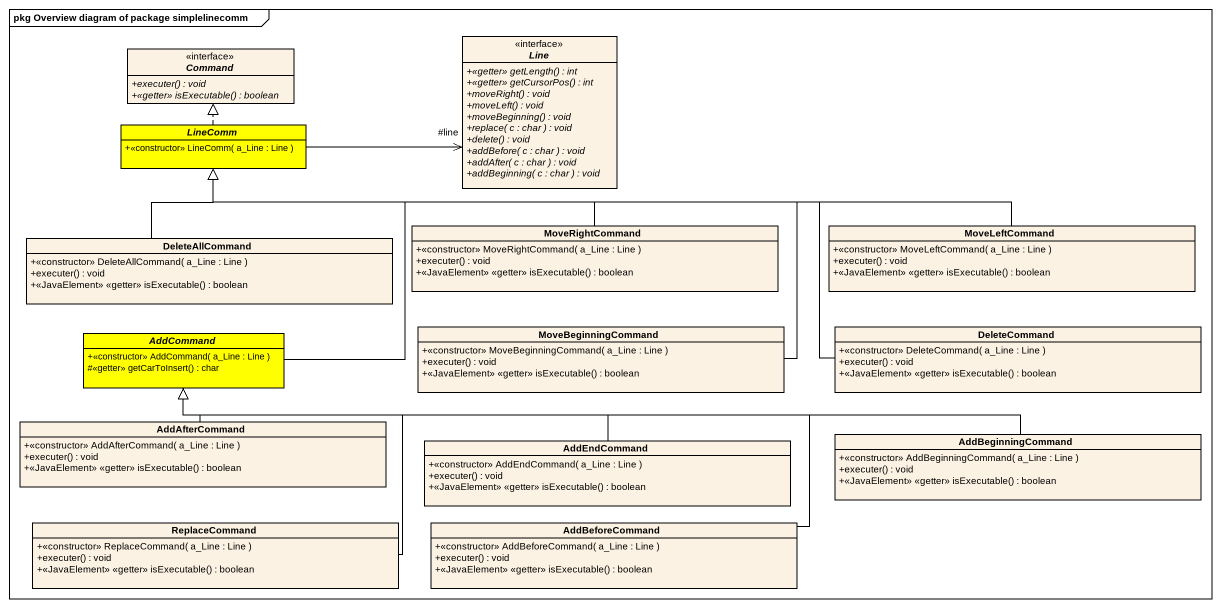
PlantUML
@startuml
mainframe pkg Overview diagram of package simplelinecomm
hide circle
hide empty members
skinparam classAttributeIconSize 0
interface Line {
  {abstract} +<<getter>> getLength() : int
  {abstract} +<<getter>> getCursorPos() : int
  {abstract} +moveRight() : void
  {abstract} +moveLeft() : void
  {abstract} +moveBeginning() : void
  {abstract} +replace( c : char ) : void
  {abstract} +delete() : void
  {abstract} +addBefore( c : char ) : void
  {abstract} +addAfter( c : char ) : void
  {abstract} +addBeginning( c : char ) : void
}
interface Command {
  {abstract} +executer() : void
  {abstract} +<<getter>> isExecutable() : boolean
}
abstract class LineComm #FFFF00 {
  +<<constructor>> LineComm( a_Line : Line )
}
class DeleteAllCommand {
  +<<constructor>> DeleteAllCommand( a_Line : Line )
  +executer() : void
  +<<JavaElement>> <<getter>> isExecutable() : boolean
}
class MoveRightCommand {
  +<<constructor>> MoveRightCommand( a_Line : Line )
  +executer() : void
  +<<JavaElement>> <<getter>> isExecutable() : boolean
}
class MoveLeftCommand {
  +<<constructor>> MoveLeftCommand( a_Line : Line )
  +executer() : void
  +<<JavaElement>> <<getter>> isExecutable() : boolean
}
class MoveBeginningCommand {
  +<<constructor>> MoveBeginningCommand( a_Line : Line )
  +executer() : void
  +<<JavaElement>> <<getter>> isExecutable() : boolean
}
class DeleteCommand {
  +<<constructor>> DeleteCommand( a_Line : Line )
  +executer() : void
  +<<JavaElement>> <<getter>> isExecutable() : boolean
}
abstract class AddCommand #FFFF00 {
  +<<constructor>> AddCommand( a_Line : Line )
  #<<getter>> getCarToInsert() : char
}
class AddAfterCommand {
  +<<constructor>> AddAfterCommand( a_Line : Line )
  +executer() : void
  +<<JavaElement>> <<getter>> isExecutable() : boolean
}
class AddEndCommand {
  +<<constructor>> AddEndCommand( a_Line : Line )
  +executer() : void
  +<<JavaElement>> <<getter>> isExecutable() : boolean
}
class AddBeginningCommand {
  +<<constructor>> AddBeginningCommand( a_Line : Line )
  +executer() : void
  +<<JavaElement>> <<getter>> isExecutable() : boolean
}
class ReplaceCommand {
  +<<constructor>> ReplaceCommand( a_Line : Line )
  +executer() : void
  +<<JavaElement>> <<getter>> isExecutable() : boolean
}
class AddBeforeCommand {
  +<<constructor>> AddBeforeCommand( a_Line : Line )
  +executer() : void
  +<<JavaElement>> <<getter>> isExecutable() : boolean
}
Line "#line" <-left- LineComm
LineComm .up.|> Command
DeleteAllCommand -up-|> LineComm
MoveRightCommand -left-|> LineComm
MoveLeftCommand -left-|> LineComm
MoveBeginningCommand -left-|> LineComm
DeleteCommand -left-|> LineComm
AddCommand -up-|> LineComm
AddAfterCommand -up-|> AddCommand
AddEndCommand -left-|> AddCommand
AddBeginningCommand -left-|> AddCommand
ReplaceCommand -up-|> AddCommand
AddBeforeCommand -left-|> AddCommand
@enduml
